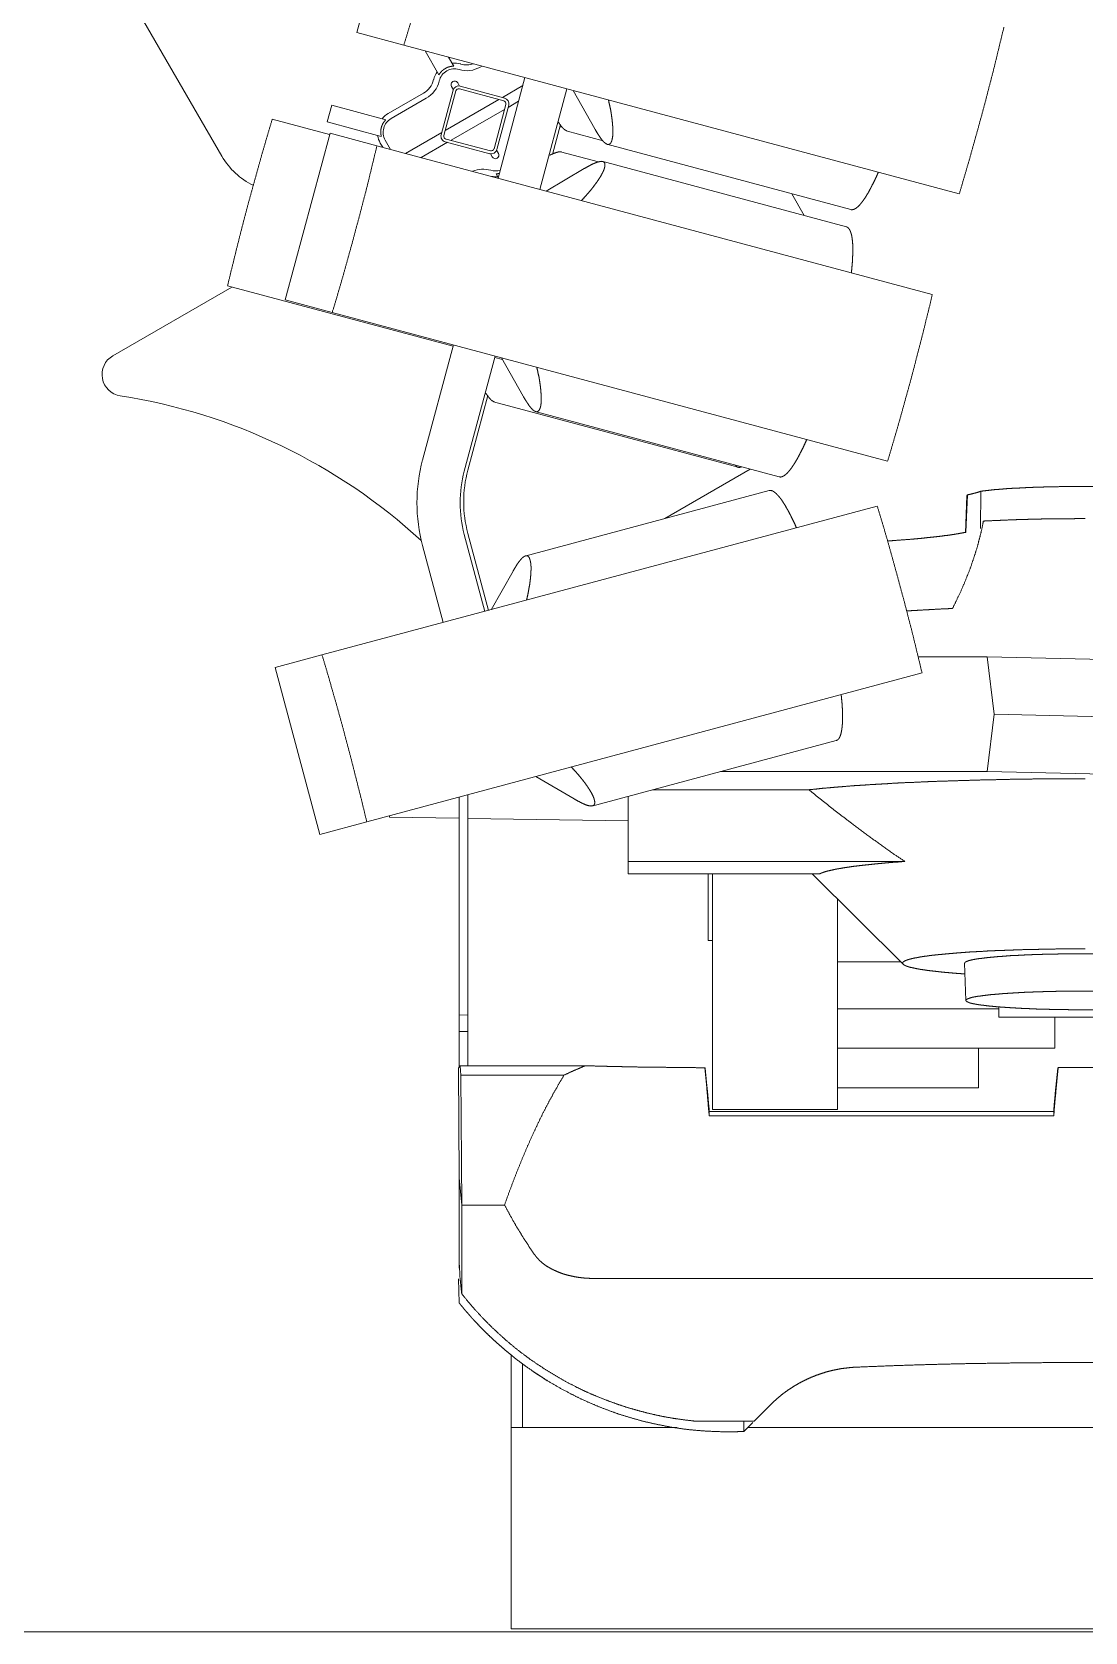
# Model space of a CAD drawing. Header units: millimetres. Extents: x 1659 to 7286, y 5003 to 7277.
# Drawn here: x 2377 to 3109, y 5003 to 6115 of the extents above; entities that cross this region are included whole.
import ezdxf

# ---------------------------------------------------------------- set-up
doc = ezdxf.new("R2010")
doc.units = ezdxf.units.MM
doc.layers.add('1', color=7, linetype='Continuous', true_color=0xffffff)

msp = doc.modelspace()

# ---------------------------------------------------------------- linework, layer by layer
at = {"layer": '1', "color": 80, "linetype": 'Continuous', "lineweight": 13}
for p, q in [((2634.1, 6230.6), (2603, 6114.7)), ((2509.1, 6028.7), (2396.7, 6223.4)), ((2603, 6114.7), (2635.6, 6106)), ((3021.7, 6002.5), (2635.6, 6106)), ((2660, 6085.4), (2650.4, 6102)), ((2670.4, 6091.4), (2666.7, 6097.6)), ((2689.9, 6091.4), (2688.8, 6090.8)), ((2669.9, 6074.6), (2661.6, 6043.7)), ((2663.5, 6043.2), (2671.8, 6074.1)), ((2670, 6075), (2668.7, 6077.2)), ((2674.3, 6077.5), (2673.1, 6079.7)), ((2674.2, 6075.5), (2705.1, 6067.2)), ((2705.7, 6069.1), (2674.8, 6077.4)), ((2719.8, 6083.4), (2701.1, 6013.5)), ((2704.1, 6069.6), (2718.3, 6077.8)), ((2730.1, 6005.7), (2748.8, 6075.6)), ((2753.2, 6074.5), (2768.4, 6047.7)), ((2585.5, 6064.2), (2582.4, 6052.6)), ((2585.5, 6064.2), (2623, 6054.1)), ((2624.7, 6058.4), (2649.2, 6072.6)), ((2651.2, 6069.1), (2626.7, 6054.9)), ((2701.6, 6068.2), (2664.4, 6046.7)), ((2706.6, 6064.8), (2698.3, 6033.8)), ((2708.5, 6064.2), (2700.2, 6033.3)), ((2715.4, 6066.9), (2708.1, 6062.6)), ((2584, 6043.8), (2544.1, 6054.5)), ((2582.4, 6052.6), (2619.9, 6042.5)), ((2668.4, 6039.8), (2705.6, 6061.2)), ((2584.3, 6044.8), (2553.2, 5928.9)), ((2584.3, 6044.8), (2616.9, 6036)), ((2622.7, 6039.9), (2626.4, 6033.5)), ((2636.8, 6030.7), (2662, 6045.3)), ((2695.8, 6032.4), (2664.9, 6040.7)), ((2738.9, 6030), (2744.5, 6050.8)), ((2745.3, 6049.5), (2743.9, 6048.7)), ((2748.4, 6046.3), (2774.2, 6039.5)), ((3002.9, 5932.6), (2616.9, 6036)), ((2620.9, 6035), (2619.2, 6037.9)), ((2666, 6038.4), (2647.7, 6027.8)), ((2695.3, 6030.5), (2664.4, 6038.8)), ((2695.8, 6030.4), (2697, 6028.2)), ((2700.1, 6032.9), (2701.3, 6030.7)), ((2771, 6024.8), (2744.6, 6031.8)), ((2776.6, 6037.1), (2946.4, 5991.6)), ((2761, 6020.1), (2734.5, 6004.5)), ((2943.2, 5979.7), (2773.3, 6025.2)), ((2699.7, 6016.6), (2701.2, 6013.9)), ((2905.2, 6002.7), (2913.9, 5987.5)), ((2433.3, 5890), (2516, 5937.8)), ((2669.8, 5896.6), (2513.1, 5938.6)), ((2553.2, 5928.9), (2585.8, 5920.1)), ((2971.9, 5816.7), (2585.8, 5920.1)), ((2670, 5897.6), (2648.6, 5817.5)), ((2677.6, 5809.8), (2699, 5889.8)), ((2704.1, 5887.4), (2698.8, 5888.8)), ((2703.4, 5888.6), (2718.6, 5861.9)), ((2680.1, 5810.5), (2694, 5862.4)), ((2698, 5858), (2867.9, 5812.5)), ((2726.8, 5851.3), (2896.6, 5805.8)), ((2876.4, 5811.2), (2817, 5776.9)), ((2889.5, 5796.3), (2719.6, 5750.8)), ((3036.6, 5795.8), (3036.5, 5770)), ((2964.7, 5785.4), (2578.7, 5682)), ((3027, 5792.8), (3026.1, 5766.9)), ((3026.3, 5767.3), (3027.3, 5793.3)), ((2691.9, 5712.3), (2677.6, 5765.8)), ((2694.4, 5713), (2680.1, 5766.5)), ((2648.6, 5758), (2662.9, 5704.6)), ((2711.5, 5740.3), (2696.3, 5713.5)), ((2546.1, 5673.3), (2578.7, 5682)), ((2546.1, 5673.3), (2577.1, 5557.3)), ((3041, 5680.7), (2993.1, 5680.7)), ((3041, 5680.7), (3046, 5640.8)), ((3199.1, 5677), (3041, 5680.7)), ((2995.8, 5669.5), (2609.8, 5566.1)), ((3041, 5600.9), (3046, 5640.8)), ((3046, 5640.8), (3199.1, 5637.3)), ((2766.2, 5577), (2936.1, 5622.5)), ((2727.4, 5597.6), (2753.9, 5582)), ((2855.7, 5600.9), (3041, 5600.9)), ((3041, 5600.9), (3177.1, 5597.8)), ((2680.1, 5431.9), (2680.1, 5584.9)), ((2808.6, 5588.3), (2917.1, 5588.3)), ((2674.1, 5431.7), (2674.1, 5583.3)), ((2791.6, 5538.5), (2791.6, 5583.7)), ((2577.1, 5557.3), (2609.8, 5566.1)), ((2625.6, 5570.3), (2625.6, 5569.2)), ((2674.1, 5568.5), (2625.6, 5569.2)), ((2791.6, 5566.7), (2680.1, 5568.4)), ((2791.6, 5529.8), (2791.6, 5538.5)), ((2983.9, 5538.5), (2791.6, 5538.5)), ((2924.5, 5529.8), (2791.6, 5529.8)), ((2919.4, 5529.8), (2982.7, 5467)), ((2847.1, 5483.6), (2850.1, 5483.6)), ((2981, 5468.6), (2937.1, 5468.6)), ((3025.4, 5467.7), (3026.3, 5441.8)), ((2680.1, 5431.9), (2674.1, 5431.7)), ((2674.1, 5431.7), (2674.1, 5420.2)), ((2680.1, 5431.9), (2680.1, 5420.3)), ((2937.1, 5436.1), (3049.1, 5436.1)), ((3049.1, 5430.1), (3148.1, 5430.1)), ((3088.1, 5430.1), (3088.1, 5408.6)), ((2674.1, 5420.2), (2680.1, 5420.3)), ((2674.1, 5395.5), (2674.1, 5420.2)), ((2680.1, 5420.3), (2680.1, 5396.4)), ((2937.1, 5408.6), (3088.1, 5408.6)), ((3035.1, 5381.1), (3035.1, 5408.6)), ((2673.5, 5394.8), (2674.8, 5396.4)), ((2674.1, 5318.6), (2673.5, 5394.8)), ((2761.6, 5396.4), (2674.8, 5396.4)), ((2675.1, 5389.9), (2674.8, 5396.4)), ((2845.1, 5394.7), (2844.8, 5395.1)), ((2846.1, 5381.4), (2844.8, 5395.1)), ((3088.8, 5378.3), (3090.4, 5395.1)), ((3090.1, 5394.7), (3090.4, 5395.1)), ((2675.1, 5389.9), (2675.8, 5299.6)), ((2746.9, 5389.9), (2675.1, 5389.9)), ((2846, 5384.8), (2845.1, 5394.7)), ((3088.4, 5377.1), (3090.1, 5394.7)), ((3035.1, 5381.1), (2937.1, 5381.1)), ((2847.9, 5364.7), (3087.3, 5364.7)), ((2847.9, 5361.5), (2847.9, 5364.7)), ((2847.9, 5361.5), (3087.3, 5361.5)), ((2850.1, 5366.1), (2937.1, 5366.1)), ((3087.3, 5361.5), (3087.9, 5368.5)), ((3087.3, 5361.5), (3087.3, 5364.7)), ((2674.1, 5255.7), (2674.1, 5318.6)), ((2675.8, 5299.6), (2674.1, 5318.6)), ((2675.8, 5237.9), (2675.8, 5299.6)), ((2675.8, 5299.6), (2705.6, 5299.6)), ((2674.1, 5255.7), (2674.2, 5255.7)), ((2674.5, 5250.5), (2674.2, 5257.8)), ((2674.2, 5257.8), (2674.2, 5255.7)), ((2674.1, 5231.5), (2673.5, 5248.2)), ((3161.9, 5248.5), (2769.2, 5248.5)), ((2710.1, 5154.8), (2710.1, 5185)), ((2718.1, 5154.8), (2718.1, 5185)), ((2890.4, 5160.6), (2879.1, 5149.4)), ((2825.6, 5144.9), (2710.1, 5144.9)), ((2710.1, 5138.9), (2710.1, 5010.9)), ((2879.1, 5149.4), (2837.7, 5149.4)), ((2871.9, 5142.2), (2871.9, 5149.4)), ((2871.9, 5142.2), (2878.1, 5148.4)), ((2871.9, 5142.2), (2871.9, 5142.2)), ((3319.4, 5144.9), (2874.6, 5144.9)), ((7286.1, 5002.8), (1659.1, 5002.8)), ((7286.1, 5002.8), (1659.1, 5002.8)), ((7286.1, 5002.8, -300), (1659.1, 5002.8, -300)), ((6015.1, 5004.9), (2710.1, 5004.9))]:
    msp.add_line(p, q, dxfattribs=at)
for centre, radius, start, end in [((2670.9, 6078.5), 15, 143.5782, 166.3284), ((2670.9, 6078.5), 11, 73.6716, 166.3284), ((2670.9, 6078.5), 15, 73.6716, 96.4218), ((2679.3, 6107.2), 19, 253.6716, 300), ((2679.3, 6107.2), 15, 253.6716, 288.2225), ((2641.7, 6085.5), 15, 300, 346.3284), ((2641.7, 6085.5), 19, 300, 346.3284), ((2670.9, 6078.5), 2.5, 30, 210), ((2673.7, 6073.6), 4, 75, 165), ((2673.7, 6073.6), 2, 75, 165), ((2704.6, 6065.3), 2, 345, 75), ((2704.6, 6065.3), 4, 345, 75), ((2632.2, 6045.4), 15, 120, 141.4218), ((2632.2, 6045.4), 11, 120, 210), ((2632.2, 6045.4), 15, 188.5782, 210), ((2665.4, 6042.6), 4, 165, 255), ((2665.4, 6042.6), 2, 165, 255), ((2696.3, 6034.4), 4, 255, 345), ((2696.3, 6034.4), 2, 255, 345), ((2699.2, 6029.5), 2.5, 210, 30), ((2552.4, 6053.7), 50, 210, 244.5909), ((2690.7, 6000.7), 19, 73.6716, 112.6403), ((2699.2, 6029.5), 11, 253.6716, 288.111), ((2699.2, 6029.5), 15, 260.3708, 276.4218), ((2440.8, 5877), 15, 120, 261.189), ((2377.2, 5466.9), 400, 47.4508, 81.189), ((2759.7, 5787.8), 115, 165, 195), ((2759.7, 5787.8), 85, 165, 195), ((2762.2, 5788.5), 85, 165, 195), ((2700.6, 5727), 15, 245.2342, 247.7625)]:
    msp.add_arc(centre, radius, start, end, dxfattribs=at)
for points, knots in [([(2666.7, 6221.9), (2664.7, 6213.6), (2662.7, 6205.3), (2660.7, 6197), (2658.6, 6188.7), (2656.4, 6180.3), (2654.2, 6172), (2652, 6163.7), (2649.8, 6155.4), (2647.5, 6147.1), (2645.2, 6138.8), (2642.8, 6130.5), (2640.5, 6122.3), (2638.1, 6114.1), (2635.6, 6106)], [0, 0, 0.070886, 0.142017, 0.213365, 0.284875, 0.356515, 0.428234, 0.5, 0.571768, 0.643488, 0.715128, 0.786642, 0.857986, 0.929117, 1, 1]), ([(3021.7, 6002.5), (3024.1, 6010.7), (3026.5, 6018.9), (3028.9, 6027.1), (3031.2, 6035.4), (3033.5, 6043.6), (3035.8, 6051.9), (3038.1, 6060.3), (3040.3, 6068.6), (3042.4, 6076.9), (3044.6, 6085.2), (3046.7, 6093.6), (3048.7, 6101.9), (3050.7, 6110.2), (3052.7, 6118.4)], [0, 0, 0.070882, 0.142019, 0.213364, 0.284872, 0.356512, 0.428238, 0.5, 0.571766, 0.643491, 0.715131, 0.786641, 0.857984, 0.929119, 1, 1]), ([(2660, 6085.4), (2660.6, 6086.3), (2661.3, 6087.2), (2662.1, 6088), (2663, 6088.8), (2663.9, 6089.4), (2664.9, 6090), (2665.9, 6090.5), (2667, 6090.9), (2668.1, 6091.1), (2669.2, 6091.3), (2670.4, 6091.4)], [0, 0, 0.090959, 0.181842, 0.272762, 0.363666, 0.45457, 0.545453, 0.636354, 0.727246, 0.818149, 0.909078, 1, 1]), ([(2777.8, 6067.9), (2778.7, 6063.9), (2779.4, 6060.6), (2779.9, 6057.5), (2780.3, 6054.5), (2780.6, 6051.7), (2780.8, 6049.2), (2780.9, 6046.8), (2780.9, 6044.7), (2780.8, 6042.8), (2780.5, 6041.1), (2780.2, 6039.7), (2779.8, 6038.6), (2779.3, 6037.8), (2778.6, 6037.2), (2777.8, 6036.9), (2777, 6037), (2776, 6037.5), (2774.9, 6038.4), (2773.8, 6039.5), (2772.6, 6041), (2771.4, 6042.8), (2770, 6044.9), (2768.4, 6047.6)], [0, 0, 0.087428, 0.15825, 0.225577, 0.289072, 0.3484, 0.403234, 0.453271, 0.498536, 0.538924, 0.574324, 0.604715, 0.6302, 0.651098, 0.67037, 0.687757, 0.706651, 0.729717, 0.758462, 0.792587, 0.833191, 0.880167, 0.933312, 1, 1]), ([(2544.1, 6054.5), (2541.7, 6046.3), (2539.3, 6038.2), (2536.9, 6029.9), (2534.6, 6021.7), (2532.3, 6013.4), (2530, 6005.1), (2527.7, 5996.8), (2525.5, 5988.4), (2523.3, 5980.1), (2521.2, 5971.8), (2519.1, 5963.5), (2517.1, 5955.2), (2515, 5946.9), (2513.1, 5938.6)], [0, 0, 0.070878, 0.142014, 0.213359, 0.284874, 0.356508, 0.428234, 0.499997, 0.571764, 0.643489, 0.715129, 0.78664, 0.857982, 0.929119, 1, 1]), ([(2623, 6054.1), (2622.3, 6053.2), (2621.6, 6052.3), (2621, 6051.4), (2620.5, 6050.3), (2620.1, 6049.3), (2619.8, 6048.2), (2619.6, 6047), (2619.5, 6045.9), (2619.5, 6044.8), (2619.7, 6043.6), (2619.9, 6042.5)], [0, 0, 0.090924, 0.181855, 0.272764, 0.363627, 0.454547, 0.545457, 0.636318, 0.727257, 0.818152, 0.909039, 1, 1]), ([(2742.9, 6052.6), (2743.8, 6051.2), (2745, 6049.6), (2746, 6048.4), (2747.2, 6047.3), (2749, 6046.2)], [0, 0, 0.18947, 0.403563, 0.588612, 0.763518, 1, 1]), ([(2616.9, 6036), (2614.9, 6027.8), (2612.9, 6019.5), (2610.9, 6011.2), (2608.8, 6002.8), (2606.6, 5994.5), (2604.5, 5986.2), (2602.2, 5977.9), (2600, 5969.5), (2597.7, 5961.2), (2595.4, 5953), (2593.1, 5944.7), (2590.7, 5936.5), (2588.3, 5928.3), (2585.8, 5920.1)], [0, 0, 0.070886, 0.142017, 0.213364, 0.284875, 0.356515, 0.428234, 0.5, 0.571768, 0.643488, 0.715128, 0.786642, 0.857986, 0.929117, 1, 1]), ([(2737, 6029.4), (2738.2, 6030), (2739.9, 6030.7), (2741.5, 6031.3), (2743, 6031.7), (2745.1, 6031.7)], [0, 0, 0.153908, 0.37739, 0.570569, 0.753127, 1, 1]), ([(2759.1, 5998), (2761.9, 6001), (2764.1, 6003.5), (2766.1, 6005.9), (2767.9, 6008.3), (2769.6, 6010.5), (2771, 6012.6), (2772.3, 6014.6), (2773.3, 6016.5), (2774.2, 6018.2), (2774.8, 6019.7), (2775.2, 6021.1), (2775.4, 6022.3), (2775.4, 6023.3), (2775.1, 6024.1), (2774.6, 6024.7), (2773.8, 6025.1), (2772.7, 6025.1), (2771.3, 6024.9), (2769.8, 6024.5), (2768, 6023.8), (2766, 6022.9), (2763.8, 6021.7), (2761.1, 6020.2)], [0, 0, 0.087437, 0.15826, 0.225583, 0.289075, 0.348405, 0.403237, 0.453265, 0.49854, 0.538922, 0.574327, 0.604728, 0.6302, 0.651097, 0.670369, 0.687763, 0.706652, 0.729721, 0.758462, 0.792593, 0.833195, 0.880166, 0.933315, 1, 1]), ([(2702, 6016.8), (2700.9, 6016.6), (2699.7, 6016.6)], [0, 0, 0.499995, 1, 1]), ([(2946.4, 5991.6), (2947.2, 5991.5), (2948, 5991.7), (2948.9, 5992), (2949.8, 5992.5), (2950.8, 5993.3), (2951.9, 5994.2), (2952.9, 5995.4), (2954, 5996.8), (2955.2, 5998.4), (2956.4, 6000.1), (2957.6, 6002.1), (2958.9, 6004.2), (2960.1, 6006.6), (2961.4, 6009.1), (2962.8, 6011.8), (2964.1, 6014.6), (2965.4, 6017.6)], [0, 0, 0.023369, 0.048466, 0.076699, 0.10905, 0.146124, 0.188299, 0.235794, 0.288693, 0.347054, 0.410817, 0.479962, 0.554349, 0.633865, 0.718359, 0.807683, 0.901635, 1, 1]), ([(2946.7, 5947.7), (2947, 5950.9), (2947.3, 5954.1), (2947.5, 5957.1), (2947.6, 5959.9), (2947.7, 5962.5), (2947.7, 5965), (2947.6, 5967.3), (2947.5, 5969.5), (2947.2, 5971.4), (2947, 5973.1), (2946.6, 5974.7), (2946.2, 5976), (2945.7, 5977.2), (2945.2, 5978.1), (2944.6, 5978.8), (2943.9, 5979.4), (2943.2, 5979.7)], [0, 0, 0.098379, 0.192318, 0.281646, 0.366139, 0.445657, 0.520047, 0.58919, 0.652958, 0.711302, 0.76422, 0.811713, 0.853876, 0.890965, 0.923311, 0.951545, 0.976639, 1, 1]), ([(2971.9, 5816.7), (2974.3, 5824.9), (2976.7, 5833), (2979.1, 5841.3), (2981.4, 5849.5), (2983.7, 5857.8), (2986, 5866.1), (2988.3, 5874.4), (2990.5, 5882.8), (2992.6, 5891.1), (2994.8, 5899.4), (2996.9, 5907.7), (2998.9, 5916), (3001, 5924.3), (3002.9, 5932.6)], [0, 0, 0.070878, 0.142015, 0.213359, 0.284874, 0.356509, 0.428235, 0.499997, 0.571764, 0.643489, 0.715129, 0.78664, 0.857982, 0.929119, 1, 1]), ([(2728, 5882), (2728.9, 5878), (2729.6, 5874.8), (2730.1, 5871.6), (2730.5, 5868.7), (2730.8, 5865.9), (2731, 5863.3), (2731.1, 5861), (2731.1, 5858.9), (2731, 5857), (2730.8, 5855.3), (2730.4, 5853.9), (2730, 5852.8), (2729.5, 5852), (2728.8, 5851.4), (2728.1, 5851.1), (2727.2, 5851.2), (2726.2, 5851.7), (2725.1, 5852.5), (2724, 5853.7), (2722.8, 5855.2), (2721.6, 5857), (2720.2, 5859.1), (2718.6, 5861.8)], [0, 0, 0.087429, 0.158251, 0.225578, 0.289073, 0.348401, 0.403235, 0.453258, 0.498537, 0.538926, 0.574326, 0.604717, 0.630203, 0.651086, 0.670369, 0.687756, 0.706647, 0.729719, 0.758461, 0.792585, 0.833191, 0.880167, 0.933312, 1, 1]), ([(2692.6, 5863.9), (2693.4, 5862.8), (2694.5, 5861.3), (2695.6, 5860), (2696.7, 5858.9), (2698.5, 5857.9)], [0, 0, 0.153922, 0.377404, 0.570569, 0.753147, 1, 1]), ([(2896.6, 5805.8), (2897.4, 5805.7), (2898.2, 5805.8), (2899.1, 5806.2), (2900.1, 5806.7), (2901, 5807.5), (2902.1, 5808.4), (2903.1, 5809.6), (2904.3, 5811), (2905.4, 5812.5), (2906.6, 5814.3), (2907.8, 5816.3), (2909.1, 5818.4), (2910.3, 5820.7), (2911.6, 5823.3), (2913, 5825.9), (2914.3, 5828.8), (2915.7, 5831.8)], [0, 0, 0.02336, 0.048457, 0.076692, 0.109043, 0.14611, 0.188293, 0.235781, 0.288697, 0.347049, 0.410823, 0.479956, 0.554339, 0.633857, 0.718352, 0.807681, 0.901634, 1, 1]), ([(2870.4, 5812.8), (2869.5, 5812.5), (2868.6, 5812.4), (2867.9, 5812.5), (2867.1, 5812.8), (2866.5, 5813.3), (2865.9, 5814.1)], [0, 0, 0.184513, 0.348093, 0.50003, 0.651983, 0.815591, 1, 1]), ([(2908.5, 5770.4), (2907.2, 5773.4), (2905.8, 5776.2), (2904.5, 5778.9), (2903.2, 5781.4), (2901.9, 5783.7), (2900.7, 5785.9), (2899.5, 5787.8), (2898.3, 5789.6), (2897.1, 5791.2), (2896, 5792.5), (2894.9, 5793.7), (2893.9, 5794.7), (2892.9, 5795.4), (2892, 5796), (2891.1, 5796.3), (2890.3, 5796.4), (2889.5, 5796.3)], [0, 0, 0.098386, 0.19232, 0.281643, 0.366137, 0.44567, 0.520057, 0.589184, 0.652957, 0.711308, 0.764207, 0.811701, 0.853876, 0.89095, 0.923292, 0.951534, 0.976631, 1, 1]), ([(3036.6, 5795.8), (3035.2, 5795.3), (3033.5, 5794.8), (3031.6, 5794.3), (3029.6, 5793.8), (3027.3, 5793.3)], [0, 0, 0.157943, 0.336899, 0.536929, 0.758009, 1, 1]), ([(3177.1, 5796.4), (3174.7, 5796.6), (3172.1, 5796.9), (3169.4, 5797.1), (3166.5, 5797.4), (3163.5, 5797.6), (3160.4, 5797.8), (3157.1, 5798), (3153.7, 5798.2), (3150.2, 5798.3), (3146.6, 5798.5), (3142.9, 5798.6), (3139.1, 5798.8), (3135.2, 5798.9), (3131.2, 5799), (3127.3, 5799), (3123.2, 5799.1), (3119.1, 5799.1), (3115, 5799.2), (3110.9, 5799.2), (3106.8, 5799.2), (3102.7, 5799.2), (3098.6, 5799.1), (3094.5, 5799.1), (3090.5, 5799), (3086.5, 5798.9), (3082.6, 5798.9), (3078.7, 5798.7), (3074.9, 5798.6), (3071.2, 5798.5), (3067.6, 5798.3), (3064.1, 5798.1), (3060.7, 5798), (3057.5, 5797.8), (3054.3, 5797.6), (3051.3, 5797.3), (3048.5, 5797.1), (3045.8, 5796.9), (3043.2, 5796.6), (3040.8, 5796.3), (3038.6, 5796.1), (3036.6, 5795.8)], [0, 0, 0.017112, 0.035383, 0.054771, 0.07523, 0.096707, 0.119152, 0.142508, 0.166715, 0.191716, 0.217448, 0.243844, 0.270841, 0.298373, 0.32637, 0.354759, 0.383472, 0.412438, 0.441582, 0.470833, 0.500115, 0.529359, 0.558488, 0.587431, 0.616114, 0.644468, 0.67242, 0.699903, 0.726844, 0.753178, 0.778839, 0.803763, 0.827887, 0.851154, 0.873505, 0.894882, 0.915236, 0.934515, 0.952672, 0.969665, 0.985455, 1, 1]), ([(2995.8, 5669.5), (2993.8, 5677.8), (2991.8, 5686.1), (2989.8, 5694.4), (2987.7, 5702.7), (2985.5, 5711.1), (2983.4, 5719.4), (2981.1, 5727.7), (2978.9, 5736), (2976.6, 5744.3), (2974.3, 5752.6), (2972, 5760.9), (2969.6, 5769.1), (2967.2, 5777.3), (2964.7, 5785.4)], [0, 0, 0.07088, 0.142017, 0.21336, 0.28487, 0.356509, 0.428234, 0.5, 0.571762, 0.643488, 0.715127, 0.786637, 0.857982, 0.929117, 1, 1]), ([(3027.3, 5793.3), (3027.1, 5793), (3027, 5792.8)], [0, 0, 0.551887, 1, 1]), ([(3038.4, 5775.1), (3037.2, 5768.8), (3035.6, 5762.4), (3033.8, 5755.8), (3031.7, 5749.3), (3029.3, 5742.2), (3026.5, 5735.1), (3023.5, 5727.9), (3020.1, 5720.7), (3017, 5714.3)], [0, 0, 0.099729, 0.201845, 0.306477, 0.41315, 0.529127, 0.647224, 0.767788, 0.890425, 1, 1]), ([(3038.4, 5775.1), (3042.9, 5775.3), (3047.6, 5775.5), (3052.3, 5775.7), (3057.1, 5775.9), (3062.1, 5776.1), (3067.1, 5776.2), (3072.1, 5776.4), (3077.3, 5776.5), (3082.5, 5776.6), (3087.8, 5776.6), (3093.1, 5776.7), (3098.4, 5776.7), (3103.7, 5776.8), (3109.1, 5776.8)], [0, 0, 0.063839, 0.129337, 0.196369, 0.264826, 0.334586, 0.405521, 0.477507, 0.550419, 0.624125, 0.698501, 0.773407, 0.848713, 0.924289, 1, 1]), ([(2971.8, 5761.2), (2976.9, 5761.6), (2981.8, 5762), (2986.5, 5762.3), (2991.1, 5762.7), (2995.4, 5763.1), (2999.6, 5763.6), (3003.7, 5764), (3007.5, 5764.4), (3011.1, 5764.9), (3014.6, 5765.3), (3017.8, 5765.8), (3020.8, 5766.3), (3023.6, 5766.8), (3026.3, 5767.3)], [0, 0, 0.092365, 0.181874, 0.268427, 0.351918, 0.432253, 0.50935, 0.583116, 0.653469, 0.720337, 0.783644, 0.843318, 0.89931, 0.951551, 1, 1]), ([(2720.9, 5720.1), (2721.8, 5724.1), (2722.4, 5727.4), (2723, 5730.5), (2723.4, 5733.5), (2723.7, 5736.2), (2723.9, 5738.8), (2724, 5741.1), (2724, 5743.3), (2723.9, 5745.2), (2723.6, 5746.8), (2723.3, 5748.2), (2722.9, 5749.3), (2722.4, 5750.2), (2721.7, 5750.8), (2720.9, 5751), (2720, 5750.9), (2719.1, 5750.4), (2718, 5749.6), (2716.9, 5748.4), (2715.7, 5746.9), (2714.4, 5745.1), (2713.1, 5743), (2711.5, 5740.3)], [0, 0, 0.087427, 0.158249, 0.225575, 0.289069, 0.348397, 0.403231, 0.453267, 0.498531, 0.538919, 0.574319, 0.60471, 0.630194, 0.651091, 0.670362, 0.687756, 0.706645, 0.729711, 0.758464, 0.792587, 0.833193, 0.880167, 0.933312, 1, 1]), ([(3017, 5714.3), (3011.4, 5714.1), (3005.9, 5713.8), (3000.5, 5713.5), (2995.2, 5713.2), (2990.1, 5712.9), (2985.1, 5712.6)], [0, 0, 0.17575, 0.348124, 0.516917, 0.681946, 0.843035, 1, 1]), ([(2578.7, 5682), (2581.2, 5673.8), (2583.6, 5665.7), (2585.9, 5657.4), (2588.3, 5649.2), (2590.6, 5640.9), (2592.9, 5632.6), (2595.1, 5624.3), (2597.3, 5616), (2599.5, 5607.6), (2601.6, 5599.3), (2603.7, 5591), (2605.8, 5582.7), (2607.8, 5574.4), (2609.8, 5566.1)], [0, 0, 0.070883, 0.142014, 0.213359, 0.284874, 0.356514, 0.428234, 0.500003, 0.571764, 0.643489, 0.715129, 0.78664, 0.857988, 0.929119, 1, 1]), ([(2936.1, 5622.5), (2936.8, 5622.8), (2937.5, 5623.3), (2938.1, 5624), (2938.6, 5625), (2939.1, 5626.1), (2939.5, 5627.5), (2939.8, 5629), (2940.1, 5630.7), (2940.3, 5632.7), (2940.5, 5634.8), (2940.6, 5637.1), (2940.6, 5639.6), (2940.5, 5642.3), (2940.4, 5645.1), (2940.2, 5648.1), (2939.9, 5651.2), (2939.6, 5654.5)], [0, 0, 0.02337, 0.048464, 0.076698, 0.109044, 0.146128, 0.188293, 0.235785, 0.288702, 0.347047, 0.410834, 0.479956, 0.554346, 0.633864, 0.718356, 0.807683, 0.901621, 1, 1]), ([(2751.9, 5604.2), (2754.7, 5601.2), (2756.9, 5598.7), (2759, 5596.2), (2760.8, 5593.9), (2762.5, 5591.6), (2763.9, 5589.5), (2765.2, 5587.5), (2766.2, 5585.7), (2767.1, 5583.9), (2767.7, 5582.4), (2768.1, 5581), (2768.3, 5579.9), (2768.3, 5578.9), (2768, 5578), (2767.5, 5577.4), (2766.6, 5577.1), (2765.5, 5577), (2764.2, 5577.2), (2762.7, 5577.6), (2760.9, 5578.3), (2758.9, 5579.3), (2756.7, 5580.4), (2753.9, 5582)], [0, 0, 0.087436, 0.15826, 0.225583, 0.289078, 0.348407, 0.40324, 0.453269, 0.498544, 0.538928, 0.574333, 0.604721, 0.630206, 0.65109, 0.670375, 0.687762, 0.706652, 0.729718, 0.758465, 0.792593, 0.83319, 0.880165, 0.933318, 1, 1]), ([(2917.1, 5588.3), (2921.3, 5588.7), (2925.6, 5589.2), (2930.1, 5589.6), (2934.8, 5590), (2939.6, 5590.4), (2944.5, 5590.8), (2949.6, 5591.2), (2954.9, 5591.5), (2960.3, 5591.9), (2965.8, 5592.2), (2971.4, 5592.5), (2977.1, 5592.9), (2983, 5593.2), (2989, 5593.4), (2995.1, 5593.7), (3001.3, 5594), (3007.5, 5594.2), (3013.9, 5594.4), (3020.3, 5594.6), (3026.9, 5594.8), (3033.5, 5595), (3040.1, 5595.2), (3046.8, 5595.3), (3053.6, 5595.5), (3060.4, 5595.6), (3067.3, 5595.7), (3074.2, 5595.8), (3081.2, 5595.9), (3088.1, 5595.9), (3095.1, 5596), (3102.1, 5596), (3109.1, 5596)], [0, 0, 0.02186, 0.044562, 0.068089, 0.092419, 0.117534, 0.143413, 0.170029, 0.197366, 0.225396, 0.254096, 0.283441, 0.313406, 0.343968, 0.375097, 0.406767, 0.438951, 0.471622, 0.50475, 0.538308, 0.572266, 0.606594, 0.641263, 0.676244, 0.711506, 0.747018, 0.78275, 0.818669, 0.854746, 0.890948, 0.927247, 0.963608, 1, 1]), ([(2917.1, 5588.3), (2931.6, 5576.7), (2946.4, 5565.3), (2956.3, 5557.9), (2966.3, 5550.6), (2976.5, 5543.4), (2983.9, 5538.5)], [0, 0, 0.223218, 0.446444, 0.595462, 0.74449, 0.893517, 1, 1]), ([(2847.1, 5508.6), (2847.1, 5513.2), (2847.1, 5517.6), (2847.1, 5521.7), (2847.1, 5525.4), (2847.1, 5528.5), (2847.1, 5529.8)], [0, 0, 0.215965, 0.424608, 0.618856, 0.792105, 0.93848, 1, 1]), ([(2850.1, 5508.6), (2850.1, 5522.8), (2850.1, 5529.8)], [0, 0, 0.668058, 1, 1]), ([(2924.5, 5529.8), (2925.6, 5530.3), (2926.9, 5530.8), (2928.4, 5531.3), (2930.1, 5531.8), (2932, 5532.2), (2934.2, 5532.7), (2936.5, 5533.2), (2939, 5533.6), (2941.8, 5534.1), (2944.7, 5534.5), (2947.8, 5535), (2951.1, 5535.4), (2954.6, 5535.8), (2958.3, 5536.2), (2962.1, 5536.6), (2966.2, 5537), (2970.3, 5537.4), (2974.7, 5537.8), (2979.2, 5538.1), (2983.9, 5538.5)], [0, 0, 0.019777, 0.042812, 0.069154, 0.098821, 0.131816, 0.168131, 0.207726, 0.250585, 0.296666, 0.34592, 0.398303, 0.453755, 0.51222, 0.573631, 0.637931, 0.705035, 0.774874, 0.847368, 0.922443, 1, 1]), ([(2847.1, 5483.6), (2847.1, 5484), (2847.1, 5484.5), (2847.1, 5486.2), (2847.1, 5488.6), (2847.1, 5490.1), (2847.1, 5493.5), (2847.1, 5497.4), (2847.1, 5501.8), (2847.1, 5506.3), (2847.1, 5508.6)], [0, 0, 0.017026, 0.038166, 0.104829, 0.201984, 0.260987, 0.397367, 0.554266, 0.726339, 0.907739, 1, 1]), ([(2850.1, 5366.1), (2850.1, 5366.5), (2850.1, 5367.8), (2850.1, 5368.7), (2850.1, 5371.2), (2850.1, 5374.5), (2850.1, 5378.6), (2850.1, 5383.4), (2850.1, 5389), (2850.1, 5395.3), (2850.1, 5402.2), (2850.1, 5409.8), (2850.1, 5413.8), (2850.1, 5422.2), (2850.1, 5431.1), (2850.1, 5440.5), (2850.1, 5445.4), (2850.1, 5455.3), (2850.1, 5465.6), (2850.1, 5476.1), (2850.1, 5481.5), (2850.1, 5492.3), (2850.1, 5503.1), (2850.1, 5508.6)], [0, 0, 0.002934, 0.011721, 0.018291, 0.035747, 0.058861, 0.087496, 0.121488, 0.160635, 0.204706, 0.253448, 0.306569, 0.334675, 0.393774, 0.456432, 0.522281, 0.55628, 0.626183, 0.69828, 0.772147, 0.809609, 0.885317, 0.961698, 1, 1]), ([(2937.1, 5512.3), (2937.1, 5501.5), (2937.1, 5490.7), (2937.1, 5480), (2937.1, 5469.5), (2937.1, 5459.2), (2937.1, 5449.2), (2937.1, 5439.5), (2937.1, 5430.2), (2937.1, 5425.8), (2937.1, 5417.2), (2937.1, 5409.1), (2937.1, 5401.7), (2937.1, 5394.8), (2937.1, 5388.6), (2937.1, 5383.1), (2937.1, 5378.4), (2937.1, 5374.4), (2937.1, 5371.1), (2937.1, 5369.8), (2937.1, 5367.7), (2937.1, 5366.5), (2937.1, 5366.1)], [0, 0, 0.074086, 0.147891, 0.220986, 0.292952, 0.363371, 0.431836, 0.497952, 0.561337, 0.591891, 0.650496, 0.705491, 0.756557, 0.803394, 0.845738, 0.883339, 0.915983, 0.943483, 0.965673, 0.97474, 0.988743, 0.997179, 1, 1]), ([(3025.6, 5460.3), (3021.8, 5460.5), (3018.2, 5460.8), (3014.7, 5461.1), (3011.4, 5461.4), (3008.2, 5461.7), (3005.2, 5462.1), (3002.3, 5462.4), (2999.6, 5462.7), (2997.1, 5463.1), (2994.8, 5463.4), (2992.7, 5463.8), (2990.8, 5464.2), (2989, 5464.6), (2987.5, 5464.9), (2986.1, 5465.3), (2985, 5465.7), (2984, 5466.1), (2983.3, 5466.5), (2982.7, 5466.9), (2982.4, 5467.3), (2982.3, 5467.7), (2982.4, 5468.1), (2982.6, 5468.5), (2983.1, 5468.9), (2983.8, 5469.3), (2984.7, 5469.7), (2985.8, 5470.1), (2987.2, 5470.5), (2988.7, 5470.9), (2990.4, 5471.3), (2992.3, 5471.6), (2994.3, 5472), (2996.6, 5472.4), (2999.1, 5472.7), (3001.7, 5473.1), (3004.5, 5473.4), (3007.5, 5473.7), (3010.7, 5474), (3014, 5474.3), (3017.4, 5474.6), (3021, 5474.9), (3024.8, 5475.2), (3028.7, 5475.5), (3032.7, 5475.7), (3036.9, 5475.9), (3041.1, 5476.2), (3045.5, 5476.4), (3050, 5476.6), (3054.6, 5476.7), (3059.2, 5476.9), (3064, 5477.1), (3068.8, 5477.2), (3073.7, 5477.3), (3078.6, 5477.4), (3083.6, 5477.5), (3088.7, 5477.6), (3093.7, 5477.6), (3098.8, 5477.7), (3104, 5477.7), (3109.1, 5477.7)], [0, 0, 0.021976, 0.043136, 0.063446, 0.082873, 0.101387, 0.118961, 0.135565, 0.151176, 0.165768, 0.179322, 0.191817, 0.203239, 0.213572, 0.222808, 0.230942, 0.237974, 0.243918, 0.248799, 0.25268, 0.255695, 0.258132, 0.260503, 0.26336, 0.267039, 0.271695, 0.277404, 0.284198, 0.29209, 0.301086, 0.311182, 0.322369, 0.334631, 0.347955, 0.362323, 0.377713, 0.394104, 0.411469, 0.429781, 0.449013, 0.469132, 0.49011, 0.511911, 0.534502, 0.557844, 0.581901, 0.606635, 0.632005, 0.657973, 0.684492, 0.711523, 0.739023, 0.766943, 0.795242, 0.823872, 0.852789, 0.881944, 0.911289, 0.940781, 0.970366, 1, 1]), ([(3177.1, 5471.6), (3174.6, 5471.8), (3171.9, 5472.1), (3169.1, 5472.3), (3166.2, 5472.6), (3163.1, 5472.8), (3159.8, 5473), (3156.5, 5473.2), (3153, 5473.4), (3149.4, 5473.5), (3145.8, 5473.7), (3142, 5473.8), (3138.2, 5473.9), (3134.2, 5474), (3130.3, 5474.1), (3126.2, 5474.2), (3122.2, 5474.2), (3118.1, 5474.3), (3113.9, 5474.3), (3109.8, 5474.3), (3105.7, 5474.3), (3101.5, 5474.3), (3097.4, 5474.3), (3093.4, 5474.2), (3089.3, 5474.1), (3085.3, 5474.1), (3081.4, 5474), (3077.5, 5473.8), (3073.7, 5473.7), (3070, 5473.6), (3066.4, 5473.4), (3062.9, 5473.2), (3059.5, 5473.1), (3056.2, 5472.9), (3053.1, 5472.6), (3050.1, 5472.4), (3047.2, 5472.2), (3044.5, 5471.9), (3041.9, 5471.7), (3039.6, 5471.4), (3037.3, 5471.1), (3035.3, 5470.9), (3033.4, 5470.6), (3031.8, 5470.3), (3030.3, 5470), (3029, 5469.7), (3027.9, 5469.4), (3027, 5469), (3026.3, 5468.7), (3025.8, 5468.4), (3025.5, 5468.1), (3025.4, 5467.7)], [0, 0, 0.01643, 0.033899, 0.052363, 0.071779, 0.0921, 0.11328, 0.135266, 0.158006, 0.181443, 0.205521, 0.230184, 0.255373, 0.281021, 0.30707, 0.333457, 0.360118, 0.386987, 0.413998, 0.441089, 0.468191, 0.495236, 0.522164, 0.548906, 0.575398, 0.601576, 0.627376, 0.652736, 0.677593, 0.701886, 0.72556, 0.748556, 0.770817, 0.792289, 0.812923, 0.83267, 0.85148, 0.869307, 0.886113, 0.901856, 0.916502, 0.930014, 0.942366, 0.95353, 0.963484, 0.972214, 0.979711, 0.985977, 0.991027, 0.994921, 0.997792, 1, 1]), ([(3177.1, 5438.1), (3174.6, 5437.9), (3172.1, 5437.6), (3169.3, 5437.4), (3166.4, 5437.2), (3163.4, 5436.9), (3160.2, 5436.7), (3156.9, 5436.5), (3153.5, 5436.4), (3150, 5436.2), (3146.3, 5436), (3142.6, 5435.9), (3138.8, 5435.8), (3134.9, 5435.7), (3131, 5435.6), (3127, 5435.5), (3123, 5435.4), (3118.9, 5435.4), (3114.8, 5435.4), (3110.7, 5435.3), (3106.6, 5435.3), (3102.5, 5435.4), (3098.4, 5435.4), (3094.3, 5435.5), (3090.3, 5435.5), (3086.3, 5435.6), (3082.4, 5435.7), (3078.5, 5435.8), (3074.7, 5435.9), (3071, 5436.1), (3067.4, 5436.2), (3063.9, 5436.4), (3060.5, 5436.6), (3057.3, 5436.8), (3054.1, 5437), (3051.1, 5437.2), (3048.2, 5437.4), (3045.5, 5437.7), (3043, 5437.9), (3040.6, 5438.2), (3038.3, 5438.5), (3036.3, 5438.7), (3034.4, 5439), (3032.7, 5439.3), (3031.2, 5439.6), (3029.9, 5439.9), (3028.8, 5440.2), (3027.9, 5440.6), (3027.2, 5440.9), (3026.7, 5441.2), (3026.4, 5441.5), (3026.3, 5441.8), (3026.4, 5442.2), (3026.7, 5442.5), (3027.2, 5442.8), (3027.9, 5443.1), (3028.8, 5443.4), (3029.9, 5443.8), (3031.2, 5444.1), (3032.7, 5444.4), (3034.4, 5444.7), (3036.3, 5444.9), (3038.3, 5445.2), (3040.6, 5445.5), (3043, 5445.8), (3045.5, 5446), (3048.2, 5446.2), (3051.1, 5446.5), (3054.1, 5446.7), (3057.3, 5446.9), (3060.5, 5447.1), (3063.9, 5447.3), (3067.4, 5447.5), (3071, 5447.6), (3074.7, 5447.8), (3078.5, 5447.9), (3082.4, 5448), (3086.3, 5448.1), (3090.3, 5448.2), (3094.3, 5448.2), (3098.4, 5448.3), (3102.5, 5448.3), (3106.6, 5448.3), (3110.7, 5448.3), (3114.8, 5448.3), (3118.9, 5448.3), (3123, 5448.2), (3127, 5448.2), (3131, 5448.1), (3134.9, 5448), (3138.8, 5447.9), (3142.6, 5447.8), (3146.3, 5447.6), (3150, 5447.5), (3153.5, 5447.3), (3156.9, 5447.1), (3160.2, 5447), (3163.4, 5446.7), (3166.4, 5446.5), (3169.3, 5446.3), (3172.1, 5446.1), (3174.6, 5445.8), (3177.1, 5445.5)], [0, 0, 0.008052, 0.016633, 0.02572, 0.035293, 0.045328, 0.0558, 0.066686, 0.077958, 0.089589, 0.10155, 0.113811, 0.126345, 0.139117, 0.1521, 0.16526, 0.178564, 0.191981, 0.205477, 0.21902, 0.232575, 0.246111, 0.259593, 0.272989, 0.286266, 0.299389, 0.312329, 0.325054, 0.337531, 0.349731, 0.361624, 0.373179, 0.384371, 0.39517, 0.405552, 0.41549, 0.42496, 0.433941, 0.44241, 0.450347, 0.457733, 0.464553, 0.47079, 0.476432, 0.481467, 0.485887, 0.489686, 0.492867, 0.495436, 0.497421, 0.498884, 0.5, 0.501116, 0.502579, 0.504563, 0.507133, 0.510313, 0.514113, 0.518533, 0.523568, 0.529209, 0.535447, 0.542267, 0.549653, 0.55759, 0.566059, 0.57504, 0.58451, 0.594448, 0.60483, 0.615629, 0.626821, 0.638376, 0.650269, 0.662469, 0.674946, 0.687671, 0.700611, 0.713734, 0.727011, 0.740407, 0.753889, 0.767425, 0.78098, 0.794523, 0.808019, 0.821436, 0.83474, 0.8479, 0.860883, 0.873655, 0.886189, 0.89845, 0.910411, 0.922042, 0.933314, 0.944199, 0.954672, 0.964707, 0.97428, 0.983367, 0.991948, 1, 1]), ([(3049.1, 5437.4), (3049.1, 5435.7), (3049.1, 5433), (3049.1, 5431.1), (3049.1, 5430.2), (3049.1, 5430.1)], [0, 0, 0.231532, 0.605583, 0.857435, 0.984134, 1, 1]), ([(2746.9, 5389.9), (2751.8, 5392.2), (2756.7, 5394.3), (2761.6, 5396.4)], [0, 0, 0.330899, 0.664259, 1, 1]), ([(2844.8, 5395.1), (2838.5, 5395.1), (2832.3, 5395.2), (2826.1, 5395.2), (2820, 5395.3), (2813.9, 5395.4), (2807.8, 5395.4), (2801.8, 5395.5), (2795.9, 5395.6), (2790, 5395.7), (2784.1, 5395.9), (2778.4, 5396), (2772.7, 5396.1), (2767.1, 5396.3), (2761.6, 5396.4)], [0, 0, 0.074941, 0.149628, 0.223987, 0.297944, 0.371426, 0.444368, 0.516695, 0.588336, 0.659224, 0.729291, 0.79847, 0.866691, 0.933888, 1, 1]), ([(3169.5, 5396.4), (3164.3, 5396.3), (3158.9, 5396.1), (3153.5, 5396), (3148.1, 5395.9), (3142.5, 5395.8), (3136.9, 5395.7), (3131.3, 5395.6), (3125.5, 5395.5), (3119.8, 5395.4), (3114, 5395.3), (3108.1, 5395.3), (3102.2, 5395.2), (3096.3, 5395.2), (3090.4, 5395.1)], [0, 0, 0.066244, 0.13353, 0.201803, 0.270998, 0.341054, 0.411911, 0.483509, 0.555778, 0.628664, 0.702096, 0.776012, 0.850344, 0.92503, 1, 1]), ([(2746.9, 5389.9), (2743.4, 5383.9), (2739.9, 5377.8), (2736.5, 5371.5), (2733.1, 5365.1), (2729.8, 5358.4), (2726.6, 5351.6), (2723.4, 5344.7), (2720.3, 5337.5), (2717.2, 5330.2), (2714.2, 5322.8), (2711.3, 5315.2), (2708.4, 5307.5), (2705.6, 5299.6)], [0, 0, 0.069408, 0.140106, 0.212092, 0.285351, 0.359882, 0.435666, 0.512693, 0.590949, 0.670414, 0.751072, 0.8329, 0.915883, 1, 1]), ([(2846.9, 5376.1), (2846.4, 5380.5), (2846, 5384.8)], [0, 0, 0.503403, 1, 1]), ([(2846.8, 5373.6), (2846.4, 5378.4), (2846.1, 5381.4)], [0, 0, 0.616211, 1, 1]), ([(2847.9, 5361.5), (2847.3, 5367.6), (2846.8, 5373.6)], [0, 0, 0.501716, 1, 1]), ([(2847.9, 5364.7), (2847.4, 5370.4), (2846.9, 5376.1)], [0, 0, 0.501604, 1, 1]), ([(3088.4, 5377.1), (3087.8, 5370.9), (3087.3, 5364.7)], [0, 0, 0.498246, 1, 1]), ([(3087.9, 5368.5), (3088.2, 5372.2), (3088.6, 5375.9), (3088.8, 5378.3)], [0, 0, 0.381531, 0.758517, 1, 1]), ([(2726.5, 5265.1), (2722.8, 5270.5), (2719.2, 5276), (2715.7, 5281.7), (2712.2, 5287.5), (2708.9, 5293.5), (2705.6, 5299.6)], [0, 0, 0.162216, 0.326241, 0.492056, 0.659637, 0.828958, 1, 1]), ([(2769.2, 5248.5), (2765.4, 5248.6), (2761.6, 5248.8), (2757.9, 5249.2), (2754.2, 5249.8), (2750.5, 5250.6), (2747.1, 5251.5), (2743.8, 5252.7), (2740.7, 5254), (2737.7, 5255.5), (2734.9, 5257.1), (2732.4, 5258.9), (2730.1, 5260.9), (2728.1, 5263), (2726.5, 5265.1)], [0, 0, 0.079906, 0.159935, 0.239645, 0.318614, 0.396457, 0.470979, 0.54443, 0.616284, 0.686062, 0.754055, 0.820116, 0.883912, 0.945178, 1, 1]), ([(2675.8, 5237.9), (2675.1, 5244.6), (2674.5, 5250.5)], [0, 0, 0.530537, 1, 1]), ([(2721.3, 5186.8), (2719, 5188.5), (2716.6, 5190.3), (2714.2, 5192.1), (2711.8, 5194), (2709.4, 5196), (2706.6, 5198.3), (2703.9, 5200.6), (2701.2, 5203), (2698.6, 5205.3), (2696, 5207.7), (2692.9, 5210.7), (2689.9, 5213.7), (2687.1, 5216.6), (2684.4, 5219.5), (2682.6, 5221.4), (2680.9, 5223.4), (2679.3, 5225.2), (2677.9, 5226.8), (2676.8, 5228.2), (2675.8, 5229.4), (2675, 5230.3), (2674.5, 5231), (2674.2, 5231.4), (2674.1, 5231.5)], [0, 0, 0.044399, 0.090113, 0.136708, 0.183752, 0.230812, 0.286081, 0.341276, 0.396083, 0.450188, 0.503289, 0.569767, 0.634493, 0.696867, 0.756304, 0.797607, 0.836944, 0.873753, 0.907482, 0.934505, 0.958043, 0.977197, 0.989444, 0.997256, 1, 1]), ([(2837.7, 5149.4), (2831, 5150.2), (2824.4, 5151.1), (2817.9, 5152.2), (2811.4, 5153.5), (2805, 5155), (2798.5, 5156.7), (2792, 5158.5), (2785.6, 5160.6), (2779.4, 5162.8), (2773.1, 5165.2), (2767, 5167.7), (2761, 5170.4), (2755.2, 5173.2), (2748.5, 5176.7), (2742.1, 5180.3), (2735.9, 5184.1), (2729.8, 5188), (2723.9, 5192), (2718.1, 5196.3), (2712.5, 5200.7), (2707.1, 5205.2), (2701.9, 5209.9), (2696.8, 5214.6), (2691.2, 5220.3), (2685.8, 5226), (2680.7, 5231.9), (2675.8, 5237.9)], [0, 0, 0.035257, 0.070412, 0.105413, 0.140205, 0.174737, 0.210522, 0.246052, 0.281287, 0.316184, 0.351521, 0.386534, 0.421197, 0.455486, 0.494894, 0.533859, 0.572365, 0.610395, 0.647932, 0.686056, 0.723744, 0.761001, 0.797823, 0.834206, 0.876396, 0.918086, 0.959286, 1, 1]), ([(2710.1, 5185), (2710.1, 5188.3), (2710.1, 5191), (2710.1, 5193.1), (2710.1, 5194.4), (2710.1, 5194.9)], [0, 0, 0.330061, 0.609624, 0.822102, 0.954864, 1, 1]), ([(2718.1, 5185), (2718.1, 5186.6), (2718.1, 5189.5)], [0, 0, 0.355189, 1, 1]), ([(2721.3, 5186.8), (2728.5, 5181.9), (2735.9, 5177.2), (2743.5, 5172.7), (2751.2, 5168.6), (2757.7, 5165.3), (2764.4, 5162.3), (2771.1, 5159.4), (2778, 5156.8), (2784.9, 5154.3), (2792.1, 5152.1), (2799.3, 5150), (2806.6, 5148.2), (2814.1, 5146.6), (2821.5, 5145.2), (2829.3, 5144), (2837.2, 5143.1), (2845.1, 5142.5), (2853.1, 5142.1), (2861.1, 5141.9), (2866.5, 5142), (2871.9, 5142.2)], [0, 0, 0.054402, 0.109071, 0.163991, 0.219142, 0.264511, 0.310111, 0.355921, 0.401917, 0.448078, 0.494867, 0.541899, 0.589133, 0.636532, 0.684054, 0.733422, 0.782996, 0.832718, 0.882535, 0.932382, 0.966196, 1, 1]), ([(2735.3, 5177.5), (2729.8, 5181), (2726, 5183.6)], [0, 0, 0.588596, 1, 1]), ([(2950.2, 5186.9), (2946.7, 5186.7), (2943.2, 5186.3), (2939.7, 5185.9), (2936.2, 5185.2), (2932.8, 5184.5), (2929.4, 5183.6), (2926, 5182.5), (2922.7, 5181.4), (2919.4, 5180.1), (2916.2, 5178.7), (2913, 5177.1), (2909.9, 5175.5), (2906.9, 5173.7), (2903.9, 5171.8), (2901, 5169.8), (2898.2, 5167.7), (2895.5, 5165.4), (2892.9, 5163.1), (2890.4, 5160.6)], [0, 0, 0.052631, 0.105262, 0.157893, 0.210525, 0.263158, 0.315787, 0.368419, 0.421052, 0.473686, 0.526312, 0.578947, 0.631576, 0.684207, 0.736842, 0.789475, 0.842105, 0.894734, 0.947365, 1, 1]), ([(3247.5, 5186.9), (3222.8, 5187.9), (3198.1, 5188.7), (3173.4, 5189.3), (3148.7, 5189.7), (3123.9, 5190), (3099.1, 5190.1), (3074.3, 5190), (3049.5, 5189.7), (3024.7, 5189.3), (2999.8, 5188.7), (2975, 5187.9), (2950.2, 5186.9)], [0, 0, 0.083085, 0.166197, 0.249326, 0.33255, 0.415787, 0.499025, 0.582507, 0.665988, 0.749456, 0.832991, 0.916509, 1, 1]), ([(2710.1, 5144.9), (2710.1, 5145.3), (2710.1, 5146.6), (2710.1, 5148.7), (2710.1, 5151.5), (2710.1, 5154.8)], [0, 0, 0.045138, 0.17787, 0.390356, 0.669928, 1, 1]), ([(2718.1, 5144.9), (2718.1, 5145.3), (2718.1, 5146.6), (2718.1, 5148.7), (2718.1, 5151.5), (2718.1, 5154.8)], [0, 0, 0.045138, 0.17787, 0.390356, 0.669928, 1, 1]), ([(2710.1, 5138.9), (2710.1, 5140.1), (2710.1, 5142.2), (2710.1, 5143.9), (2710.1, 5144.8), (2710.1, 5144.9)], [0, 0, 0.195072, 0.555562, 0.831441, 0.980763, 1, 1]), ([(2710.1, 5010.9), (2710.1, 5008.6), (2710.1, 5006.6), (2710.1, 5005.3), (2710.1, 5004.9)], [0, 0, 0.382669, 0.707128, 0.923874, 1, 1])]:
    msp.add_open_spline(points, degree=1, knots=knots, dxfattribs=at)

doc.saveas('drawing.dxf')
